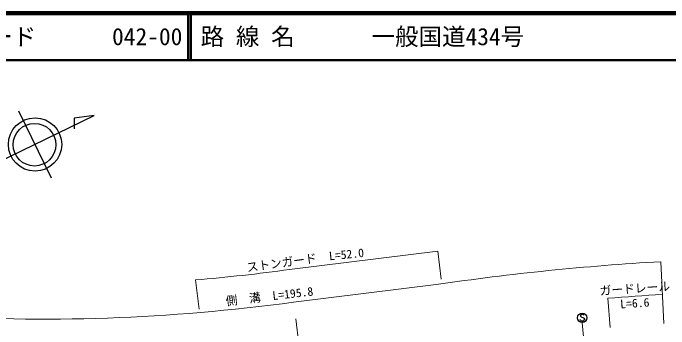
# Model space of a CAD drawing. Units: millimetres, scale not verified. Extents: x 40000 to 680000, y 20000 to 380000.
# Drawn here: x 140463 to 280014, y 312764 to 380000 of the extents above; entities that cross this region are included whole.
import ezdxf
from ezdxf.enums import TextEntityAlignment as Align

# ---------------------------------------------------------------- set-up
doc = ezdxf.new("R2010")
doc.units = ezdxf.units.MM
doc.header["$LTSCALE"] = 1000
for name, color, linetype, lineweight in [('M-BMK-SRVR', 3, 'Continuous', 25), ('M-STR-HTXT', 7, 'Continuous', 13), ('M-STR-STRC', 7, 'Continuous', 25), ('M-TTL', 2, 'Continuous', 140), ('M-TTL-LINE', 7, 'Continuous', 50)]:
    doc.layers.add(name, color=color, linetype=linetype, lineweight=lineweight)
doc.layers.add('M-TTL-TXT', color=7, linetype='Continuous')
doc.styles.add('ＭＳ ゴシック', font='')
doc.styles.get('ＭＳ ゴシック').set_extended_font_data('MS Gothic')

msp = doc.modelspace()

# ---------------------------------------------------------------- linework, layer by layer
at = {"layer": 'M-BMK-SRVR'}
for p, q in [((141643, 359213), (148576, 344909)), ((135233, 347275), (157730, 358178)), ((153475, 357635), (153444, 355364)), ((157730, 358178), (153475, 357635))]:
    msp.add_line(p, q, dxfattribs=at)
for centre, radius in [((145123, 352032), 5677), ((145013, 351986), 4541)]:
    msp.add_circle(centre, radius, dxfattribs=at)
at = {"layer": 'M-STR-HTXT'}
for p, q in [((199305, 325401), (230814, 329288)), ((230814, 329288), (231545, 323361)), ((278279, 327075), (278960, 313931)), ((179284, 323188), (180049, 316981)), ((200161, 318454), (230508, 322197)), ((267040, 319294), (267537, 313026)), ((204691, 281732), (200603, 314874)), ((261585, 314133), (263449, 293508))]:
    msp.add_line(p, q, dxfattribs=at)
for centre, radius, start, end in [((308893, -209051), 537000, 93.26814, 98.39332), ((146893, 707827), 386000, 274.8135, 277.80374), ((308893, -209051), 530000, 93.27214, 94.52919), ((147025, 707845), 393000, 266.16342, 277.77061)]:
    msp.add_arc(centre, radius, start, end, dxfattribs=at)
at = {"layer": 'M-STR-STRC'}
for p, q in [((261312, 315769), (261221, 315587)), ((261221, 315587), (261221, 315496)), ((261221, 315496), (261312, 315315)), ((261494, 315860), (261312, 315769)), ((261676, 315860), (261494, 315860)), ((261858, 315769), (261676, 315860)), ((261949, 315587), (261858, 315769)), ((261221, 314587), (261130, 314769)), ((261312, 314496), (261221, 314587)), ((261312, 315315), (261858, 315133)), ((261494, 314405), (261312, 314496)), ((261676, 314405), (261494, 314405)), ((261858, 314496), (261676, 314405)), ((261858, 315133), (261949, 315042)), ((261949, 314587), (261858, 314496)), ((261949, 315042), (262039, 314860)), ((262039, 314769), (261949, 314587)), ((262039, 314860), (262039, 314769))]:
    msp.add_line(p, q, dxfattribs=at)
msp.add_circle((261585, 315133), 1000, dxfattribs=at)
at = {"layer": 'M-TTL'}
msp.add_line((680000, 380000), (40000, 380000), dxfattribs=at)
at = {"layer": 'M-TTL-LINE'}
for p, q in [((177750, 380000), (177750, 370000)), ((178250, 380000), (178250, 370000)), ((40000, 370000), (680000, 370000))]:
    msp.add_line(p, q, dxfattribs=at)

# ---------------------------------------------------------------- texts
at = {"layer": 'M-STR-HTXT', "style": 'ＭＳ ゴシック'}
for s, rotation, p in [('L=52.0', 5.79, (207828, 326805)), ('ストンガード', 7.88, (190381, 324361)), ('ガードレール', 3.901, (265381, 319391)), ('L=6.6', 3.901, (269745, 316565))]:
    msp.add_text(s, height=1833, rotation=rotation, dxfattribs=at).set_placement(p, align=Align.BOTTOM_LEFT)
msp.add_text('側\u3000溝\u3000L=195.8', height=1833, rotation=6.593, dxfattribs=at).set_placement((195180, 318274), align=Align.BOTTOM_CENTER)
at = {"layer": 'M-TTL-TXT', "style": 'ＭＳ ゴシック'}
for s, p in [('図面コード', (120380, 375000)), ('042-00', (161521, 375000)), ('路 線 名', (180380, 375000)), ('一般国道434号', (216734, 375000))]:
    msp.add_text(s, height=3666, dxfattribs=at).set_placement(p, align=Align.MIDDLE_LEFT)

doc.saveas('drawing.dxf')
